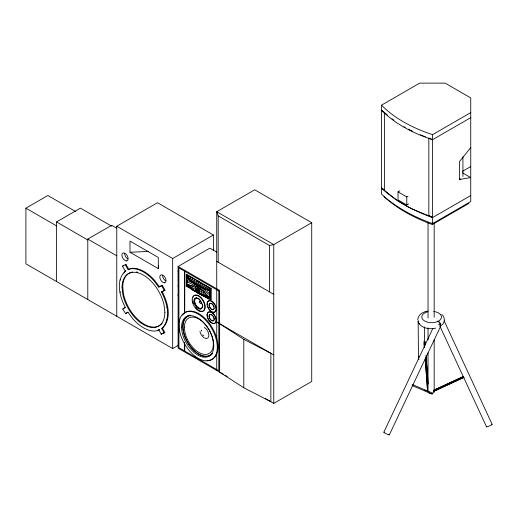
<?xml version="1.0" encoding="UTF-8"?>
<svg xmlns="http://www.w3.org/2000/svg" width="518" height="518" viewBox="0 0 518 518"><rect width="100%" height="100%" fill="white"/><g stroke="black" fill="none" stroke-linecap="round" stroke-linejoin="round"><path stroke-width="0.78" d="M399.877 190.805L398.031 191.874L398.031 199.929L406.798 204.992L408.65 203.93M406.798 204.992L406.798 196.937L408.029 196.225M208.404 296.814L209.842 297.636L200.608 294.172L192.819 289.983L191.136 288.72L191.155 285.489L189.575 287.412L190.76 288.662L198.511 293.447L202.402 295.383L210.023 297.85L210.748 300.207L211.111 299.993L211.111 288.474L197.818 280.801M208.365 289.769L209.842 290.624L202.797 288.125L196.51 285.023L196.555 280.491L186.266 274.553L186.266 286.072L195.908 291.634L198.485 287.632L198.064 286.558L198.478 285.632M192.819 289.983L192.974 285.949L191.136 288.409L195.908 291.738M210.023 288.267L209.842 290.307C201.308 287.736 192.877 283.709 186.81 277.013L186.266 274.553L186.629 274.339L196.419 279.998M205.07 296.354L207.187 295.163L207.42 297.19L206.255 297.61L205.07 296.354L204.338 296.503L200.608 294.483L202.188 290.371L198.511 293.136L196.51 292.353L198.731 287.937L198.485 287.632L196.192 291.841L198.731 287.937C200.123 289.452 200.783 286.842 199.553 286.085M158.288 268.602L158.288 257.446L129.992 241.11L129.992 252.266L158.288 268.602L158.715 265.475M205.07 296.043L205.426 293.473L202.797 295.454M198.375 285.515L194.613 283.864L188.131 278.723L187.691 275.375L187.302 277.849L189.452 279.286L188.422 279.001L186.875 277.395L188.287 278.179M417.767 319.761C417.896 315.773 421.354 312.924 424.896 311.771M178.056 280.07L178.561 279.5M178.056 285.198L178.561 284.628M178.056 294.528L178.561 293.952M424.417 347.319L424.009 341.744L425.025 341.686L423.944 341.99M188.131 278.412L188.863 276.049L189.575 280.083M208.249 290.119L207.42 289.86L208.152 287.186L210.023 290.203L209.842 297.954L208.152 298.705L207.42 297.19M194.613 291.194L195.972 286.7L192.819 289.672M202.797 295.137L203.885 291.997L200.608 294.172M186.629 274.339L186.629 285.858L186.266 286.072L186.992 284.55M189.575 279.765L190.76 277.143L191.136 281.391M209.751 290.572L205.07 289.025L206.255 286.091L207.42 289.549M412.069 385.547L432.096 394.036L432.517 393.104L412.432 384.557M383.857 432.18L432.847 328.444M389.348 434.861L441.096 325.278M195.869 291.647L198.413 287.509L195.564 291.459L197.63 287.121L194.613 290.883M191.136 281.08L192.677 278.25L192.819 282.653M200.608 294.483L198.504 293.136L200.583 288.824L197.513 292.586L199.909 288.332L197.183 292.405L199.806 288.39L196.51 292.353M188.468 285.088L186.875 284.408L188.131 285.742L187.658 286.875L187.276 284.842M197.513 292.586L200.006 288.273L209.725 294.859M192.819 282.342L194.613 279.37L194.613 283.864L197.105 284.894L196.639 284.55M202.065 287.619L200.608 286.842L202.402 283.87L202.797 288.125L205.899 289.076L202.797 288.125M194.613 283.553L196.555 280.491M203.386 288.163L197.41 285.515L200.576 286.972L198.511 286.117L200.46 282.744L200.608 286.842M196.51 284.706L198.504 281.617L198.511 285.806M198.511 293.447L196.51 292.035L199.003 288.176M195.564 291.459L198.277 287.283L186.875 281.669M197.669 281.034L197.785 280.614A0.809 0.466 60 0 1 197.902 280.996M442.301 324.747C445.046 322.086 445.046 317.437 442.301 314.776M196.51 292.035L199.288 288.338M470.745 147.617L459.524 161.545L459.524 179.856L460.606 179.228L470.745 177.59L462.568 172.87M125.932 270.649C115.164 279.707 119.548 296.458 125.227 307.271L122.753 309.045L125.621 313.655L128.004 312.114M123.944 272.967L125.434 271.231M162.108 291.537C167.897 302.35 172.306 318.395 162.484 328.192L164.776 332.511L164.083 332.906L161.791 328.593C171.62 318.797 167.204 302.752 161.415 291.932L165.009 290.248L162.399 285.34L158.657 287.095L154.066 280.931A34.162 19.723 60 0 0 129.966 268.952L128.14 269.761L125.246 264.685L125.932 264.29L128.833 269.366L130.659 268.557A34.162 19.723 60 0 1 154.759 280.536L159.35 286.694M190.371 280.75L190.844 280.303M182.297 315.138L185.34 312.322A27.059 15.624 60 0 1 214.543 332.129A27.059 15.624 60 0 1 206.96 360.45M186.266 286.072L187.276 285.153M434.356 390.986L433.721 391.453L464.076 377.311L435.081 390.656M433.916 390.248L463.545 376.437L433.825 390.119M125.298 307.316L122.753 309.045M125.621 313.655L127.881 312.127L132.867 318.823A34.162 19.723 60 0 0 156.967 330.808L159.622 329.532M178.192 345.376L172.675 348.562L25.9 263.824L25.9 208.184L47.857 195.506L75.712 211.584M56.533 281.514L56.533 221.931L80.419 208.139L111.674 226.185M87.788 299.559L87.788 239.076L111.661 225.298L116.485 228.088M116.77 316.284L116.77 226.23L157.491 202.719L213.397 234.997L213.397 250.272M381.533 105.154L419.69 83.126L445.13 83.126L470.745 97.921L470.745 201.58L432.588 223.608A156.371 90.281 0 0 1 381.533 194.133L381.533 105.154A133.994 77.363 0 0 0 432.588 134.635L470.745 112.607M125.246 271.05L122.488 266.226L123.18 265.825M128.14 269.761L128.833 269.366M120.059 279.979L120.752 279.584M122.093 287.697L122.779 287.302M116.77 226.23L172.675 258.508L213.397 234.997M120.059 292.243L120.752 291.841M158.275 286.584L158.968 286.182M158.657 287.095L162.399 285.34M191.136 288.72L186.81 284.654L186.992 276.91M161.415 291.932L165.009 290.248M470.745 195.532L432.588 217.56L428.839 215.876L428.839 137.995L432.588 139.679L470.745 117.651M311.726 222.708L273.763 244.625L269.418 245.467L218.188 215.889L216.738 211.707L254.707 189.789L311.726 222.708L311.726 381.475L273.763 403.392L265.326 398.523M166.874 307.517L167.567 307.116M211.111 288.474L209.751 290.255M166.874 319.781L167.567 319.379M200.006 288.273L209.932 297.798M161.791 328.593L162.484 328.192M158.935 329.934L161.195 334.188L164.776 332.511M462.568 171.296L470.745 166.576M383.961 196.581L386.396 198.77A154.474 89.187 0 0 0 428.541 223.103L432.329 224.508L468.848 203.425M122.488 266.226L125.932 264.29M198.064 286.558L197.915 287.101L197.915 285.573L198.064 286.227M189.154 279.688L189.659 279.435M157.66 330.406L158.968 329.824M161.195 334.188L164.083 332.906M425.213 311.694L428.056 311.014M435.826 328.108C429.875 329.59 422.105 328.522 418.628 322.947M189.575 287.412L188.863 287.568L188.131 286.053M200.22 287.464L200.369 286.985L200.369 288.52L200.22 287.794M129.992 252.266L148.258 251.437M188.733 279.293L189.452 279.286M188.422 279.001L189.096 279.027M199.799 286.642L209.725 293.324M206.669 289.381L205.808 289.29L208.476 290.093M205.07 289.025L205.899 289.076M198.277 287.283L186.875 284.408L188.241 285.172M196.652 285.101L198.996 285.683M199.281 285.845L196.788 285.172L198.86 285.858M191.919 281.98L193.233 282.349M197.105 284.894L195.571 284.447L198.277 285.748L196.044 284.738L198.051 285.392M203.47 288.112L201.437 287.522L202.797 287.846L204.338 284.984L205.07 288.714M198.316 285.483L196.277 284.881L198.109 285.424M200.608 287.153L202.37 287.678L198.511 286.117M198.906 285.884L196.963 285.269L200.019 286.752M194.613 283.864L195.966 284.324M428.839 215.876L412.937 209.324A133.398 77.02 0 0 1 395.804 199.43L381.533 188.079L383.301 189.102M197.688 285.321L196.044 284.738L197.87 285.412M199.799 286.396L196.963 285.269L199.903 286.564M424.488 390.242L425.971 390.87M428.198 391.815L429.681 392.443M202.648 334.997L203.781 335.483M193.881 283.372L195.26 283.961M431.293 393.667L432.096 394.036M186.875 280.141L198.277 285.748M219.638 323.711L243.803 339.335L270.862 353.289L270.862 401.715L243.803 387.768L219.638 372.144L219.638 290.469L178.101 266.485L178.101 348.161L223.789 374.54M459.246 178.445L460.606 179.228M398.031 191.874L406.798 196.937M429.124 215.559L432.588 217.56A156.371 90.281 0 0 1 417.676 211.532L412.988 209.304A156.371 90.281 0 0 1 395.83 199.398L391.977 196.691A156.371 90.281 0 0 1 381.533 188.079M216.764 252.162L209.842 248.161L178.101 266.485L178.464 266.776M216.738 261.389L273.763 294.315M184.809 271.931L184.725 312.762M197.209 280.866L210.748 288.688L210.748 300.207L201.107 294.638M178.056 270.739L178.464 270.972M186.81 277.013L186.901 284.706M178.056 274.009L178.464 274.242M178.056 276.806L178.464 277.039M187.328 286.266L189.426 287.477M190.825 288.28L192.223 289.089M203.419 295.551L205.516 296.762M206.915 297.572L208.314 298.381M199.158 293.512L200.46 294.263M87.788 239.076L116.77 255.808M56.533 221.931L87.788 239.976M25.9 208.184L56.533 225.874M216.738 322.041L273.763 354.959M184.725 350.479L184.725 344.03M225.175 375.336L227.253 376.541M199.365 301.696A1.476 0.855 60 0 1 200.408 301.087L201.457 302.9A1.476 0.855 60 0 1 200.408 303.503L199.365 301.696L199.404 302.026M186.875 277.395L188.578 278.645M383.87 111.94L381.533 110.204A133.994 77.363 0 0 0 432.588 139.679M189.575 287.095L189.368 285.036L188.131 285.742L191.136 288.409M178.561 287.289L178.062 286.13M178.561 296.613L178.062 295.461M462.911 376.903L463.442 377.771M161.713 285.742L164.316 290.65M178.477 272.831L178.062 271.438M444.172 320.862L492.087 424.248M440.352 327.162L486.564 426.884M186.266 274.553L187.302 277.538M201.418 302.57L201.457 302.9M425.025 341.686L425.265 344.871M426.029 355.225L428.153 383.896M425.019 342.728L425.142 344.321M426.081 357.064L427.557 376.975M425.246 358.469L427.603 391.368L425.239 359.511M424.061 343.583L424.359 347.565M424.346 326.91L424.488 342.152M418.143 321.283L418.492 358.178M462.924 156.779L462.924 176.496M434.181 222.708L434.181 317.294M434.181 339.931L434.181 391.673M432.588 134.635L432.588 223.608M432.329 222.98L432.329 224.508M428.036 222.708L428.036 318.104M428.036 327.803L428.036 339.931M428.036 352.868L428.036 391.673A3.076 1.774 0 0 0 431.112 393.447M384.453 112.367L384.453 190.248M273.763 403.392L273.763 244.625L216.738 211.707L216.738 338.986M269.418 245.467L269.418 291.802M243.803 339.335L243.803 387.768M218.188 215.889L218.188 262.231M216.738 352.713L216.738 370.467M209.725 290.585L209.725 297.604M184.537 342.709L184.537 350.375L184.453 342.663M172.675 258.508L172.675 348.562M212.374 353.671A22.766 13.144 60 0 1 187.49 342.327A22.766 13.144 60 0 1 190.106 315.106M212.14 353.367A22.378 12.918 60 0 1 187.678 342.217A22.378 12.918 60 0 1 190.255 315.456M201.735 308.573A6.093 3.516 60 0 1 195.273 304.351A6.093 3.516 60 0 1 196.536 297.746M202.583 304.338A5.704 3.296 60 0 1 199.734 308.398A5.704 3.296 60 0 1 194.787 302.247A5.704 3.296 60 0 1 197.643 298.193M198.685 298.633A5.704 3.296 60 0 1 199.734 299.398M204.312 327.376A6.41 3.704 60 0 1 208.825 334.764A6.41 3.704 60 0 1 205.096 338.222A6.41 3.704 60 0 1 199.929 331.442M214.161 319.742A3.529 2.033 60 0 1 211.137 320.079A3.529 2.033 60 0 1 209.33 315.54A3.529 2.033 60 0 1 212.361 315.203M212.963 315.831A3.529 2.033 60 0 1 213.487 316.582M213.889 317.404A3.529 2.033 60 0 1 214.238 319.036M214.154 308.573A3.529 2.033 60 0 1 210.23 307.841A3.529 2.033 60 0 1 210.502 303.224M211.098 303.283A3.529 2.033 60 0 1 214.154 307.083M192.735 297.753A8.974 5.18 60 0 1 201.042 297.552A8.974 5.18 60 0 1 204.623 309.609A8.974 5.18 60 0 1 195.694 307.705M193.369 303.678A8.974 5.18 60 0 1 192.735 301.547M207.278 304.746A6.41 3.704 60 0 1 210.975 300.829A6.41 3.704 60 0 1 216.213 308.126A6.41 3.704 60 0 1 212.516 312.043M211.338 311.415A6.41 3.704 60 0 1 207.627 306.255M212.917 323.374A6.41 3.704 60 0 1 207.822 317.987M207.368 316.466A6.41 3.704 60 0 1 210.198 311.823A6.41 3.704 60 0 1 215.857 317.799A6.41 3.704 60 0 1 214.012 323.485M437.723 321.238A3.076 1.988 53 0 1 440.462 323.62A3.076 1.988 53 0 1 440.073 326.476M437.865 321.154A3.076 1.528 66.1 0 1 439.834 323.53A3.076 1.528 66.1 0 1 439.97 326.411M433.676 311.454A9.848 5.685 0 0 1 438.973 320.817L437.017 321.782A9.848 5.685 0 0 1 424.158 320.713A9.848 5.685 0 0 1 424.313 313.215L426.262 312.25A9.848 5.685 0 0 1 427.784 311.784M433.773 390.786A3.076 1.774 0 0 1 431.908 393.389M419.671 323.828A3.076 2.933 -0.5 0 1 418.253 320.519M418.9 359.647A3.076 2.933 -0.5 0 1 418.913 356.714M441.116 314.258A3.076 0.369 -24.9 0 1 441.129 314.361M491.886 424.242A3.076 0.369 -24.9 0 1 489.38 425.951A3.076 0.369 -24.9 0 1 486.726 426.605M441.122 325.181A3.076 0.388 25.3 0 1 438.623 324.488M388.869 434.324A3.076 0.388 25.3 0 1 386.875 434.071A3.076 0.388 25.3 0 1 384.071 432.174M425.472 136.791A133.398 77.02 0 0 1 423.31 135.956M422.597 135.677A133.398 77.02 0 0 1 420.467 134.809M412.27 131.119A133.398 77.02 0 0 1 408.365 129.144M405.212 127.428A133.398 77.02 0 0 1 403.982 126.722M393.887 120.195A133.398 77.02 0 0 1 392.029 118.81M387.341 115.009A133.398 77.02 0 0 1 385.146 113.047M127.771 258.909A4.39 2.538 60 0 1 124.663 253.529M165.689 280.801A4.39 2.538 60 0 1 162.581 275.421M162.205 323.167A30.258 17.47 60 0 1 140.909 322.021A30.258 17.47 60 0 1 123.491 293.946L122.76 287.127A30.258 17.47 60 0 1 132.666 272.008M136.344 271.969A30.258 17.47 60 0 1 137.859 272.235M201.237 330.51L201.515 330.86L201.237 330.51M126.56 260.917L125.013 260.502L123.459 259.123A4.39 2.538 60 0 1 122.63 253.237A4.39 2.538 60 0 1 127.389 255.983A4.39 2.538 60 0 1 126.56 260.917M164.478 282.809L162.93 282.394L161.376 281.015A4.39 2.538 60 0 1 160.548 275.129A4.39 2.538 60 0 1 165.307 277.875A4.39 2.538 60 0 1 164.478 282.809M218.816 290.935L178.917 267.903L178.917 347.695L218.816 370.726L218.816 290.935M184.544 271.775L184.544 313.066L184.544 271.775M164.866 312.231L164.135 305.419A30.258 17.47 60 0 0 140.676 273.769A30.258 17.47 60 0 0 122.073 287.529L122.798 294.341A30.258 17.47 60 0 0 146.264 325.984A30.258 17.47 60 0 0 164.866 312.231M179.008 325.129A27.059 15.624 60 0 0 207.712 360.832A27.059 15.624 60 0 0 207.712 322.565A27.059 15.624 60 0 0 179.008 325.129M181.591 327.143A22.766 13.144 60 0 0 205.737 357.18A22.766 13.144 60 0 0 205.737 324.987A22.766 13.144 60 0 0 181.591 327.143M192.159 299.734A8.974 5.18 60 0 0 201.683 311.577A8.974 5.18 60 0 0 201.683 298.886A8.974 5.18 60 0 0 192.159 299.734M193.836 301.12A6.093 3.516 60 0 0 200.298 309.162A6.093 3.516 60 0 0 200.298 300.544A6.093 3.516 60 0 0 193.836 301.12M207.032 315.125A6.41 3.704 60 0 0 213.83 323.588A6.41 3.704 60 0 0 213.83 314.517A6.41 3.704 60 0 0 207.032 315.125M209.071 316.446A3.529 2.033 60 0 0 212.911 320.946A3.529 2.033 60 0 0 212.71 315.844A3.529 2.033 60 0 0 209.071 316.446M207.096 304.849A6.41 3.704 60 0 0 214.465 312.237A6.41 3.704 60 0 0 213.131 302.531A6.41 3.704 60 0 0 207.096 304.849M209.13 305.756A3.529 2.033 60 0 0 213.248 309.635A3.529 2.033 60 0 0 212.315 304.228A3.529 2.033 60 0 0 209.13 305.756M184.408 327.402A20.455 11.81 60 0 0 206.099 354.396A20.455 11.81 60 0 0 206.099 325.466A20.455 11.81 60 0 0 184.408 327.402"/></g></svg>
